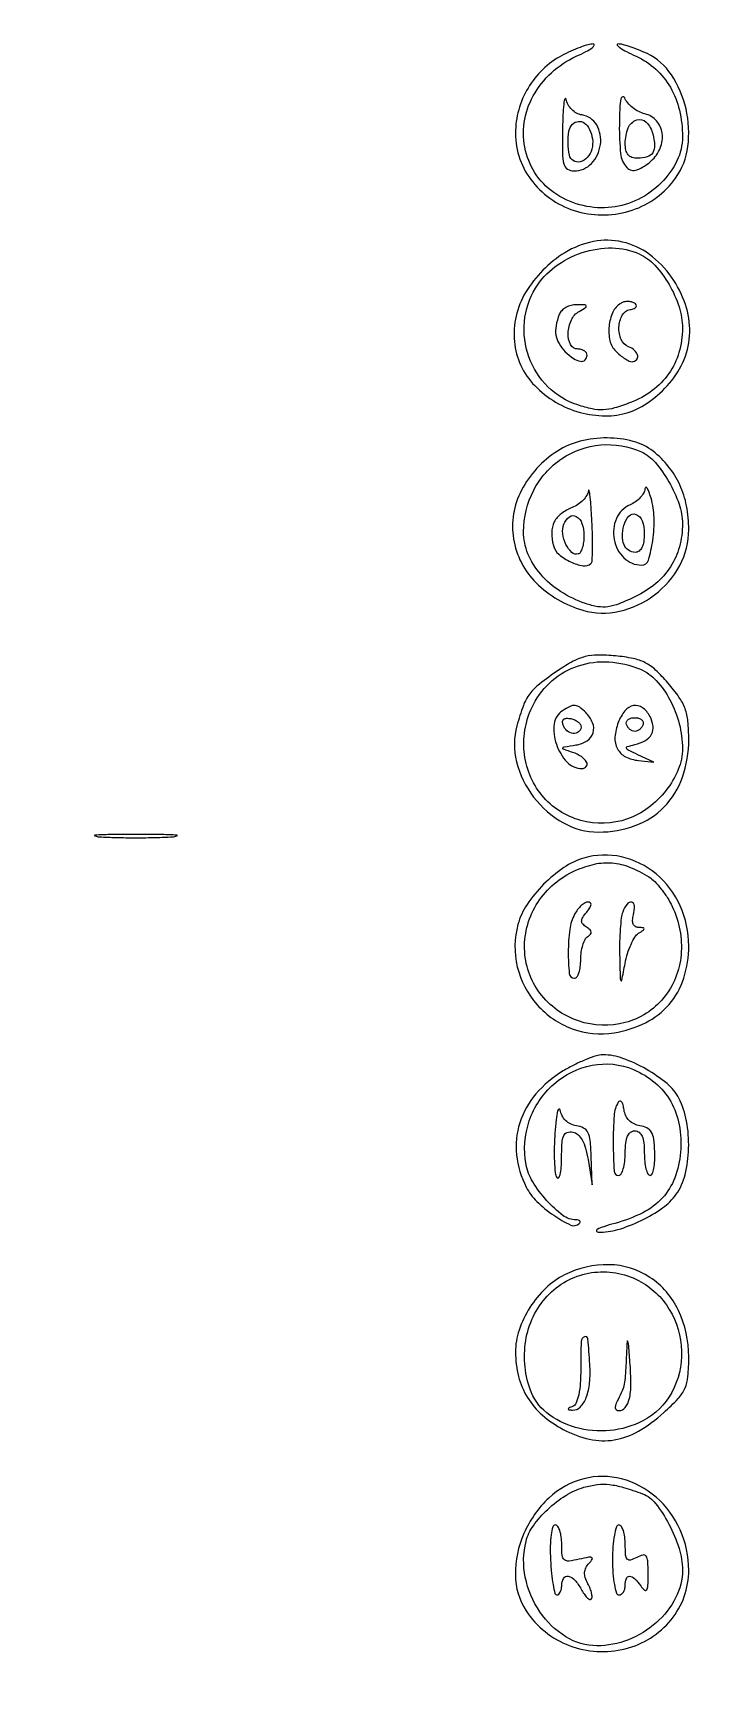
# Model space of a CAD drawing. Extents: x 24 to 1546, y 0 to 2379.
# Drawn here: x 713.8 to 819.2, y 1345.1 to 1605.7 of the extents above; entities that cross this region are included whole.
import ezdxf

# ---------------------------------------------------------------- set-up
doc = ezdxf.new("R2010")
doc.units = 0
doc.header["$MEASUREMENT"] = 0
doc.layers.get('0').update_dxf_attribs({"linetype": 'CONTINUOUS'})

msp = doc.modelspace()

# ---------------------------------------------------------------- linework, layer by layer
for points in [[(339.46395, 1554.999339, -0.000003), (282.698834, 1555.153426, -0.227171)], [(465.537864, 1516.025958, 0.00052), (514.769083, 1516.135333, 0.000015), (559.321584, 1516.282001, 0.198049), (559.82472, 1516.491386, 0.666901), (559.738404, 1516.700818, 0.000016), (515.705282, 1516.855093, 0.000528), (466.942902, 1516.972909, 0.000315)], [(302.225653, 1186.047247, -0.000033), (424.8983, 1186.005815, -0.00004), (547.358432, 1185.946715, -0.198766), (549.570127, 1185.029873, 0.173075), (550.291384, 1184.687988, 0.041462), (551.637301, 1184.66509, 0.032602), (553.458309, 1184.905106, 0.015424), (555.767481, 1185.438663, -0.015869), (557.807001, 1185.908001, -0.024071), (559.607074, 1186.173274, -0.020949), (561.040309, 1186.254036, -0.263779), (561.498073, 1186.003118, -0.135735), (561.786806, 1185.013027, -0.000274), (562.006269, 1168.617677, -0.002149), (562.133706, 1153.69362, -0.00668)], [(536.964378, 1344.75, -0.007776), (537.04848, 1348.514513, -0.158293), (537.436324, 1349.570881, -0.329465), (538.237721, 1349.791309, -0.030831), (540.213208, 1348.885894, 0.137609), (542.642006, 1348.348128, 0.052712), (546.088408, 1348.907592, 0.045261), (550.043211, 1350.381377, 0.034371), (554.070129, 1352.665107, -0.030398), (555.680958, 1353.595608, -0.029854), (557.402314, 1354.33021, -0.031258), (558.985756, 1354.787546, -0.090865), (560.119559, 1354.83002), (562.398891, 1354.5), (562.25368, 1296, 0.000011), (562.194109, 1271.777433, 0.000011), (562.135194, 1247.372216, 0.000011), (562.084427, 1225.948068, 0.000042)], [(669.79548, 1002.302636, -0.00002), (669.596685, 899.530331, -0.000025), (669.388942, 796.915146, -0.198373)]]:
    msp.add_lwpolyline(points, format="xyb")
for points in [[(796.984398, 1602.136905, 0.069752), (794.024116, 1599.977174, 0.066067), (791.708497, 1597.050013, 0.065883), (790.231555, 1593.612063, 0.068654), (789.727273, 1589.956717, 0.171216), (792.438567, 1582.271051, 0.156002), (799.477598, 1577.629044, 0.150327), (808.112394, 1577.844329, 0.158475), (814.921162, 1582.889282, 0.123466), (816.85389, 1587.827033, 0.088459), (816.561907, 1593.773607, 0.090187), (814.254273, 1599.150419, 0.136446), (810.429716, 1602.466328, 0.015067), (809.093416, 1603.051793, 0.016014), (807.750903, 1603.543033, 0.015792), (806.572615, 1603.891023, 0.068072), (805.848871, 1603.978038, 0.594406), (805.748674, 1603.786478, 0.096756), (806.132437, 1603.401317, 0.030443), (807.180292, 1602.782514, 0.011603), (808.708363, 1602.045572, -0.077351), (811.797994, 1600.018909, -0.078677), (814.104628, 1597.159613, -0.073699), (815.520633, 1593.558686, -0.056944), (816, 1589.363191, -0.113627), (815.135401, 1585.607776, -0.083917), (812.649065, 1582.125139, -0.080043), (809.024237, 1579.517583, -0.088131), (804.881365, 1578.290096, -0.171307), (796.220949, 1580.291213, -0.195529), (791.318361, 1587.184513, -0.186874), (792.510357, 1595.801277, -0.160794), (799.27066, 1602.03618, 0.012863), (800.797476, 1602.777213, 0.035895), (801.812423, 1603.398558, 0.135808), (802.116008, 1603.774178, 0.535341), (801.984398, 1603.978038, 0.074279), (801.179018, 1603.869634, 0.017687), (799.890463, 1603.446264, 0.017802), (798.429578, 1602.848458, 0.016751)], [(797.136182, 1590.75, 0.006847), (797.110538, 1586.791485, 0.063678), (797.33914, 1585.100851, 0.184859), (797.915542, 1584.305593, 0.145522), (798.943296, 1584, 0.206228), (801.666775, 1585.173214, 0.155057), (803.100623, 1588.144357, 0.167255), (802.507483, 1591.237126, 0.22919), (800.202646, 1592.811493, -0.08543), (799.350037, 1593.093207, -0.073843), (798.591429, 1593.654479, -0.072392), (798.016246, 1594.424017, -0.076495), (797.697675, 1595.311493, 0.677351), (797.526309, 1595.344117, 0.111893), (797.357296, 1594.874313, 0.019238), (797.216957, 1593.207682, 0.006341)], [(806.070285, 1591.218615, 0.028183), (806.273022, 1586.73259, 0.157545), (807.228471, 1584.558328, 0.313819), (808.819225, 1584.175665, 0.091116), (811.084578, 1585.576542, 0.111569), (812.514652, 1587.609589, 0.131734), (812.815924, 1589.935077, 0.149178), (811.918552, 1591.895392, 0.155149), (810.092637, 1592.98367, -0.06229), (809.11446, 1593.345243, -0.048901), (808.165559, 1593.961801, -0.050238), (807.385137, 1594.725124, -0.081079), (806.912922, 1595.523216, 0.389653), (806.599856, 1595.676463, 0.279342), (806.321604, 1595.370564, 0.037533), (806.142222, 1593.861011, 0.008014)], [(801.837492, 1589.034762, -0.103012), (801.742226, 1587.452524, -0.116182), (801.017708, 1586.116039, -0.149487), (799.924851, 1585.452107, -0.203421), (798.797746, 1585.625, -0.211037), (798.214511, 1586.475228, -0.041534), (798.021014, 1588.360823, -0.042569), (798.148053, 1590.287349, -0.15996), (798.6875, 1591.354167, -0.171073), (799.622661, 1591.801907, -0.187749), (800.58959, 1591.541044, -0.128388), (801.393679, 1590.548177, -0.070161)], [(811.335131, 1589.826459, -0.048744), (811.621164, 1588.035433, -0.156265), (811.326853, 1586.878318, -0.183367), (810.457146, 1586.218532, -0.071697), (808.940983, 1586, -0.079435), (808.060869, 1586.140711, -0.140886), (807.457962, 1586.550535, -0.122101), (807.111258, 1587.26669, -0.052012), (807, 1588.333333, -0.095696), (807.470492, 1590.769086, -0.217714), (808.79819, 1592.032103, -0.291126), (810.295651, 1591.673747, -0.129094)], [(797.5, 1571.13944, 0.119486), (791.315243, 1564.882843, 0.160478), (789.560016, 1557.162058, 0.170133), (792.751634, 1550.234757, 0.135567), (799.884992, 1546.030968, 0.062284), (803.865586, 1545.475596, 0.082196), (807.48192, 1546.021435, 0.079665), (810.812711, 1547.725216, 0.054665), (813.950015, 1550.595852, 0.084448), (816.271495, 1554.36503, 0.091017), (817.137184, 1558.592016, 0.08708), (816.455866, 1563.003029, 0.069874), (814.292059, 1567.300059, 0.083017), (810.801798, 1570.88751, 0.102531), (806.56894, 1572.824315, 0.104827), (801.989369, 1572.897077, 0.090325)], [(809.202947, 1570.95154, -0.100031), (811.664637, 1569.165745, -0.054376), (813.89031, 1566.146033, -0.053293), (815.46881, 1562.611624, -0.078797), (815.996262, 1559.264024, -0.071488), (815.443998, 1555.448056, -0.081176), (813.84297, 1552.120577, -0.080467), (811.251899, 1549.454027, -0.068697), (807.812518, 1547.566201, -0.020013), (805.306033, 1546.722238, -0.060274), (803.52938, 1546.427561, -0.064815), (801.805949, 1546.575252, -0.025856), (799.514417, 1547.201163, -0.116193), (794.8366, 1550.067133, -0.111157), (791.837879, 1554.762514, -0.110582), (791.131246, 1560.310659, -0.113993), (792.875233, 1565.56286, -0.096054), (795.942637, 1568.928171, -0.080518), (800.234354, 1571.159579, -0.081896), (804.939833, 1571.896513, -0.105417)], [(796.606989, 1561.418213, 0.045963), (796.108073, 1559.646859, 0.086757), (796.093863, 1558.166874, 0.093967), (796.576264, 1556.848868, 0.061866), (797.571429, 1555.571429, 0.044802), (798.838806, 1554.51288, 0.11074), (799.954346, 1554.05989, 0.231247), (800.682651, 1554.276715, 0.209731), (801, 1555, 0.148195), (800.884432, 1555.381354, 0.098894), (800.559375, 1555.70625, 0.082425), (800.073457, 1555.925306, 0.064853), (799.5, 1556, -0.287667), (798.387528, 1556.697787, -0.123773), (798.017432, 1558.48596, -0.097904), (798.521407, 1560.568899, -0.1539), (799.75, 1561.919901, 0.008194), (800.795414, 1562.551966, 0.356231), (800.872477, 1562.779784, 0.30136), (800.660895, 1562.933126, 0.006885), (799.356989, 1562.969591, 0.068498), (798.492368, 1562.86306, 0.06365), (797.665184, 1562.526417, 0.067789), (796.99871, 1562.020808, 0.105391)], [(806.281538, 1563.174, 0.147386), (805.051877, 1561.784807, 0.082274), (804.449298, 1559.587996, 0.08175), (804.585869, 1557.299366, 0.1416), (805.499101, 1555.643756, 0.025738), (806.196584, 1555.014608, 0.028471), (806.932772, 1554.482853, 0.029545), (807.606129, 1554.10661, 0.113096), (808.071429, 1554, 0.198283), (808.774644, 1554.290284, 0.26207), (808.959422, 1554.944653, 0.150938), (808.470142, 1555.766445, 0.092199), (807.5, 1556.361626, -0.204487), (806.359747, 1557.466895, -0.110536), (806.008716, 1559.425016, -0.11413), (806.527935, 1561.300585, -0.223048), (807.75, 1562.200137, 0.041031), (808.386825, 1562.381636, 0.151732), (808.712966, 1562.635189, 0.288626), (808.726317, 1562.92012, 0.12391), (808.452254, 1563.207478, 0.08462), (807.968108, 1563.408571, 0.060137), (807.382411, 1563.470123, 0.059253), (806.788954, 1563.390248, 0.075497)], [(796.336588, 1539.939775, 0.12992), (790.677093, 1533.774535, 0.161928), (789.420737, 1526.144364, 0.159612), (792.98638, 1519.201267, 0.125785), (800.321747, 1514.907724, 0.125986), (806.083125, 1514.74263, 0.107388), (811.607541, 1517.316214, 0.107005), (815.580377, 1521.960074, 0.124254), (817, 1527.584456, 0.047413), (816.645572, 1531.313755, 0.059545), (815.592387, 1534.619137, 0.061854), (813.831925, 1537.484371, 0.057507), (811.385121, 1539.911704, 0.102859), (808.2487, 1541.471584, 0.063751), (804.154059, 1542.003553, 0.061929), (799.913308, 1541.484312, 0.081232)], [(809.533156, 1539.802939, -0.109817), (811.739318, 1538.138703, -0.046478), (813.883992, 1535.088789, -0.04616), (815.477578, 1531.593053, -0.084064), (816, 1528.507719, -0.065893), (815.520938, 1524.888338, -0.077439), (814.118691, 1521.729336, -0.076133), (811.798179, 1519.106435, -0.060995), (808.625003, 1517.060513, -0.017075), (806.026921, 1515.910569, -0.060583), (804.269985, 1515.440308, -0.077224), (802.684859, 1515.461915, -0.040243), (800.764315, 1515.948661, -0.060528), (796.815947, 1517.853827, -0.072115), (793.694794, 1520.560818, -0.079377), (791.692714, 1523.7976, -0.099203), (791, 1527.254625, -0.120216), (792.591213, 1533.777137, -0.124908), (796.994358, 1538.726163, -0.127852), (803.135632, 1540.904421, -0.129225)], [(801.19268, 1533.725249, -0.106227), (800.94584, 1532.979898, -0.057951), (800.362288, 1532.207854, -0.053888), (799.554677, 1531.527456, -0.057343), (798.636385, 1531.051853, 0.072805), (796.91058, 1530.089512, 0.114948), (795.839246, 1528.785832, 0.112177), (795.439021, 1527.118392, 0.067082), (795.687889, 1525.085513, 0.153688), (796.551635, 1523.710166, 0.064986), (798.400846, 1522.511141, 0.067885), (800.375857, 1521.878713, 0.244646), (801.597297, 1522.263964, 0.18638), (801.785477, 1522.68892, 0.006768), (801.848181, 1524.490019, 0.011584), (801.844054, 1526.65814, 0.007779), (801.743406, 1529.13406, 0.004222), (801.592473, 1531.466224, 0.011578), (801.433936, 1533.108672, 0.045037), (801.300705, 1533.735611, 0.814484)], [(810.085953, 1533.987128, -0.11818), (809.89018, 1533.335891, -0.056108), (809.364311, 1532.628694, -0.0511), (808.617014, 1531.976962, -0.050455), (807.75, 1531.487128, 0.190133), (805.607288, 1529.327983, 0.149768), (805.247696, 1526.025859, 0.152521), (806.797446, 1523.131305, 0.196606), (809.563321, 1522, 0.329861), (810.638417, 1522.79586, 0.038743), (811.326172, 1525.887948, 0.041212), (811.539196, 1529.492069, 0.066749), (811.060988, 1532.519974, 0.014515), (810.711424, 1533.578477, 0.059711), (810.407825, 1534.180211, 0.419503), (810.215117, 1534.21724, 0.231367)], [(810, 1527, -0.034471), (809.911506, 1525.717936, -0.075983), (809.631944, 1524.779412, -0.1147), (809.180202, 1524.208724, -0.169807), (808.583333, 1524, -0.152731), (807.53099, 1524.329128, -0.141724), (806.816182, 1525.207693, -0.105017), (806.550733, 1526.572153, -0.05923), (806.779388, 1528.25, -0.120697), (807.568874, 1529.715992, -0.311198), (808.68045, 1529.97998, -0.218582), (809.662474, 1528.967589, -0.08515)], [(800.5, 1526.666667, -0.031369), (800.434729, 1525.627323, -0.042789), (800.238265, 1524.709896, -0.049472), (799.95241, 1524.024922, -0.203501), (799.608986, 1523.75, -0.261349), (798.589618, 1523.99699, -0.093285), (797.668692, 1525.244831, -0.080062), (797.162629, 1526.940851, -0.124791), (797.341379, 1528.447235, -0.142013), (798.212197, 1529.596203, -0.296623), (799.285566, 1529.664344, -0.18597), (800.191519, 1528.566092, -0.080675)], [(796.5, 1505.464806, 0.015035), (793.486855, 1503.281737, 0.067715), (791.963197, 1501.736957, 0.073677), (790.970472, 1499.903271, 0.01976), (789.958071, 1496.738406, 0.130024), (789.892888, 1491.065283, 0.10204), (792.581486, 1485.506347, 0.101711), (797.259513, 1481.451082, 0.128283), (802.782119, 1480.003738, 0.088017), (808.58107, 1481.025705, 0.112488), (813.123719, 1483.96347, 0.110632), (815.995494, 1488.622991, 0.082998), (816.996262, 1494.58339, 0.024413), (816.858898, 1497.438119, 0.064219), (816.402307, 1499.431595, 0.064773), (815.457492, 1501.234135, 0.025171), (813.722015, 1503.45885, 0.025707), (811.768142, 1505.497306, 0.069786), (810.138284, 1506.650654, 0.06995), (808.256286, 1507.309648, 0.025918), (805.472015, 1507.717122, 0.023355), (802.668782, 1507.848381, 0.061588), (800.677329, 1507.602323, 0.062794), (798.828087, 1506.882136, 0.025036)], [(809.377227, 1505.615744, -0.109846), (811.889145, 1503.842883, -0.062524), (814.036437, 1500.786878, -0.058349), (815.502058, 1497.019881, -0.063706), (816, 1493.127647, -0.098601), (815.347582, 1489.85145, -0.068034), (813.433079, 1486.576362, -0.065648), (810.619918, 1483.822003, -0.077259), (807.332082, 1482.070345, -0.152051), (800.00082, 1481.824542, -0.155117), (793.893456, 1485.791565, -0.150687), (791.086444, 1492.662653, -0.142442), (792.548549, 1500.093882, -0.095857), (795.506218, 1503.839569, -0.098879), (799.6176, 1506.161867, -0.095524), (804.427007, 1506.773931, -0.083164)], [(797.125, 1499.098416, 0.226751), (795.822403, 1497.021669, 0.110264), (796.159615, 1493.834229, 0.106916), (797.83768, 1491.022474, 0.207845), (800.19113, 1490, 0.229751), (800.868724, 1490.328707, 0.305557), (800.918187, 1490.992553, 0.118379), (800.092136, 1491.871501, 0.064067), (798.75, 1492.524458, -0.005242), (797.279031, 1493.037062, -0.430138), (797.191879, 1493.236185, -0.256558), (797.413556, 1493.411322, -0.003228), (799.25, 1493.707512, 0.105922), (800.998284, 1494.374585, 0.176749), (801.934635, 1495.618268, 0.172164), (801.862625, 1497.198966, 0.100054), (800.8, 1498.8, 0.034834), (799.833855, 1499.640149, 0.142221), (799.114404, 1499.913889, 0.133149), (798.333109, 1499.768715, 0.029052)], [(805.897347, 1497.25, 0.073886), (805.386134, 1494.944771, 0.14143), (805.77852, 1493.106261, 0.153785), (807.053744, 1491.858911, 0.092613), (809.102128, 1491.259963), (811.5, 1491.019926), (809, 1492.162283, -0.006318), (807.451872, 1492.893475, -0.206628), (807.18802, 1493.200826, -0.417957), (807.324854, 1493.45742, -0.015361), (808.5, 1493.768002, 0.069823), (810.167769, 1494.40928, 0.143086), (811.144162, 1495.396172, 0.157805), (811.381688, 1496.681192, 0.090533), (810.895041, 1498.196118, 0.109894), (809.710629, 1499.57324, 0.210185), (808.316287, 1499.895661, 0.177389), (806.955894, 1499.083486, 0.079093)], [(800.052821, 1496.5, -0.222662), (799.657365, 1495.760286, -0.193087), (798.800731, 1495.532228, -0.144703), (797.825283, 1495.95468, -0.139121), (797.218166, 1496.845503, -0.095591), (797.147553, 1497.380834, -0.209098), (797.33175, 1497.741918, -0.165894), (797.766066, 1497.904421, -0.058438), (798.437653, 1497.845503, -0.055333), (799.071665, 1497.63905, -0.067404), (799.600154, 1497.307742, -0.080237), (799.947923, 1496.908094, -0.153371)], [(809.808333, 1496.925, -0.073624), (809.600259, 1496.514089, -0.066918), (809.276198, 1496.165781, -0.070382), (808.889952, 1495.930417, -0.102038), (808.5, 1495.85, -0.102038), (808.110048, 1495.930417, -0.070382), (807.723802, 1496.165781, -0.066918), (807.399741, 1496.514089, -0.073624), (807.191667, 1496.925, -0.159683), (807.189601, 1497.333474, -0.143818), (807.428177, 1497.684219, -0.107546), (807.888977, 1497.920344, -0.064908), (808.5, 1498, -0.064908), (809.111023, 1497.920344, -0.107546), (809.571823, 1497.684219, -0.143818), (809.810399, 1497.333474, -0.159683)], [(724.25, 1479.261012, 0.009864), (726.867693, 1479.148534, 0.005804), (730, 1479.112174, 0.005804), (733.132307, 1479.148534, 0.009864), (735.75, 1479.261012, 0.061613), (736.448108, 1479.39219, 0.829596), (736.432813, 1479.51584, 0.013058), (734.123307, 1479.600303, 0.002611), (730, 1479.621831, 0.002611), (725.876693, 1479.600303, 0.013058), (723.567187, 1479.51584, 0.829596), (723.551892, 1479.39219, 0.061613)], [(800.5, 1475.917683, 0.077916), (797.336594, 1474.423691, 0.047991), (794.161303, 1471.788844, 0.048099), (791.557373, 1468.608774, 0.08032), (790.119798, 1465.471704, 0.126977), (790.007955, 1458.81474, 0.123176), (793.120941, 1452.848656, 0.123642), (798.664809, 1449.066272, 0.128514), (805.25427, 1448.424669, 0.076169), (810.183753, 1450.007021, 0.100027), (813.90287, 1452.905639, 0.100352), (816.196644, 1457.012847, 0.077117), (816.993411, 1462.099962, 0.106466), (815.647856, 1468.391297, 0.113132), (811.844906, 1473.413212, 0.11924), (806.413356, 1476.104222, 0.127773)], [(810.717986, 1472.944047, -0.059896), (811.629532, 1472.210082, -0.026049), (812.657955, 1471.040261, -0.025323), (813.634098, 1469.66843, -0.030719), (814.399595, 1468.28823, -0.132849), (815.784829, 1460.71098, -0.15195), (813.028054, 1453.906433, -0.158209), (807.009691, 1450.04495, -0.145614), (799.64571, 1450.284763, -0.152686), (793.57379, 1454.66354, -0.15671), (791.156008, 1461.67433, -0.152058), (793.250593, 1468.942, -0.142819), (799.143801, 1473.953019, -0.049676), (802.187052, 1474.967201, -0.077496), (804.93816, 1475.153815, -0.074812), (807.6841, 1474.492595, -0.043177)], [(799.035184, 1467.065741, 0.090233), (798.269345, 1464.68656, 0.031997), (798.027317, 1461.104667, 0.026043), (798.191332, 1457.73111, 0.385031), (799, 1457, 0.251914), (799.384097, 1457.206632, 0.064068), (799.70625, 1457.863914, 0.049716), (799.9272, 1458.81438, 0.032276), (800, 1459.940983, -0.034659), (800.081612, 1461.116908, -0.039456), (800.325112, 1462.218982, -0.043218), (800.680702, 1463.102316, -0.137897), (801.106763, 1463.565983, 0.070887), (801.536584, 1463.924439, 0.218044), (801.647518, 1464.277075, 0.178389), (801.457931, 1464.643337, 0.046661), (800.921065, 1465.048785, -0.061635), (800.320772, 1465.530939, -0.196886), (800.132901, 1465.998325, -0.143817), (800.303318, 1466.564692, -0.028701), (800.936747, 1467.423785, 0.028886), (801.434399, 1468.099252, 0.109936), (801.616917, 1468.586783, 0.262056), (801.503319, 1468.876772, 0.172906), (801.157628, 1469, 0.135767), (800.667369, 1468.864378, 0.04986), (800.085665, 1468.431812, 0.044832), (799.511622, 1467.805836, 0.040309)], [(806.606989, 1467.418213, 0.061586), (806.37805, 1466.49624, 0.011904), (806.212084, 1464.782913, 0.012501), (806.115535, 1462.762845, 0.011252), (806.114999, 1460.668213, 0.000693), (806.201987, 1456.988189, 0.13945), (806.309716, 1456.642544, 0.671409), (806.446894, 1456.669069, 0.001603), (806.974511, 1459.354157, -0.027805), (807.361852, 1460.894104, -0.030412), (807.908779, 1462.33481, -0.031893), (808.523931, 1463.495387, -0.114276), (809.109512, 1464.088844, 0.010165), (809.86411, 1464.588472, 0.239159), (809.982359, 1464.806932, 0.397631), (809.85378, 1464.950523, 0.018094), (809.133369, 1464.984687, -0.129652), (808.597117, 1465.132562, -0.163283), (808.259425, 1465.517469, -0.115108), (808.153114, 1466.147236, -0.048489), (808.289749, 1467, 0.06672), (808.460482, 1468.386353, 0.341547), (808.010363, 1468.955723, 0.30852), (807.287207, 1468.687713, 0.062823)], [(797.244751, 1442.43073, 0.080214), (792.938751, 1438.803677, 0.100817), (790.398925, 1434.260235, 0.104633), (789.891881, 1429.220472, 0.092516), (791.416927, 1424.160646, 0.079826), (793.07894, 1421.912299, 0.043209), (795.742032, 1419.720816, 0.041053), (798.414385, 1418.190271, 0.315776), (799.759597, 1418.426264, 0.127121), (799.887855, 1418.643909, 0.258618), (799.844628, 1418.831465, 0.158261), (799.622295, 1418.960012, 0.052622), (799.243392, 1419, -0.165318), (797.180928, 1419.701087, -0.045687), (794.633666, 1422.05825, -0.046158), (792.436459, 1425.005775, -0.09097), (791.392108, 1427.723421, -0.130686), (791.904955, 1434.598795, -0.128764), (795.763605, 1440.355909, -0.134333), (801.802141, 1443.326202, -0.147519), (808.276179, 1442.657965, -0.076573), (811.701919, 1440.564093, -0.087902), (814.151774, 1437.619664, -0.085033), (815.494783, 1433.928548, -0.066435), (815.693905, 1429.660965, -0.067882), (814.777887, 1425.595298, -0.097207), (812.848606, 1422.455365, -0.090084), (809.750833, 1420.118242, -0.051078), (805.34742, 1418.437641, 0.011334), (803.614216, 1417.929486, 0.043615), (802.578923, 1417.497815, 0.378722), (802.482254, 1417.244477, 0.304139), (802.729764, 1417.067494, 0.080105), (805.819265, 1417.470173, 0.040437), (809.490614, 1418.895441, 0.040475), (812.862782, 1420.880499, 0.084973), (815.012895, 1423.01811, 0.095687), (816.421658, 1426.106266, 0.052385), (816.9733, 1430.244706, 0.051354), (816.651373, 1434.541893, 0.075105), (815.433683, 1438.128243, 0.101005), (813.580047, 1440.427151, 0.042629), (810.303981, 1442.695871, 0.042591), (806.629813, 1444.404757, 0.086204), (803.5, 1444.968578, 0.078202), (802.455321, 1444.810865, 0.019878), (800.837521, 1444.228242, 0.019774), (799.020616, 1443.406017, 0.018859)], [(795.9403, 1432.650762, 0.012874), (795.825429, 1430.32673, 0.016419), (795.845153, 1428.181702, 0.014412), (795.97079, 1426.411424, 0.117671), (796.234687, 1425.650762, 0.499304), (796.511067, 1425.629602, 0.122834), (796.758058, 1426.108013, 0.041239), (796.928537, 1427.238229, 0.015935), (796.984687, 1428.823324, -0.013806), (797.056716, 1431.134694, -0.089677), (797.32969, 1432.261679, -0.211054), (797.87138, 1432.754583, -0.128276), (798.75, 1432.813642, -0.137011), (799.557659, 1432.413117, -0.083337), (800.225389, 1431.573425, -0.059255), (800.754343, 1430.276104, -0.027263), (801.142939, 1428.490318), (801.785878, 1424.5), (801.642939, 1429, 0.016115), (801.485151, 1431.462857, 0.088987), (801.127404, 1432.737072, 0.158587), (800.453161, 1433.438312, 0.087494), (799.311493, 1433.811493, -0.07637), (798.387295, 1434.09114, -0.082016), (797.614812, 1434.630968, -0.081872), (797.055906, 1435.391409, -0.075751), (796.751793, 1436.311493, 0.50953), (796.563784, 1436.404712, 0.221118), (796.3603, 1436.138912, 0.027555), (796.134528, 1434.766533, 0.008205)], [(805.899109, 1437.5, 0.118161), (805.245923, 1435.418156, 0.01832), (805.105983, 1431.068369, 0.0125), (805.235446, 1426.677188, 0.398347), (805.950565, 1426, 0.270746), (806.354825, 1426.236219, 0.055522), (806.691729, 1427.028125, 0.044478), (806.923805, 1428.158979, 0.028386), (807, 1429.5, -0.025511), (807.081893, 1431.104033, -0.075863), (807.357143, 1432.166667, -0.129352), (807.830552, 1432.773926, -0.164293), (808.5, 1433, -0.164293), (809.169448, 1432.773926, -0.129352), (809.642857, 1432.166667, -0.075863), (809.918107, 1431.104033, -0.025511), (810, 1429.5, 0.024285), (810.065185, 1428.158715, 0.038669), (810.264406, 1427.028125, 0.045562), (810.551936, 1426.222419, 0.292149), (810.900107, 1426, 0.310152), (811.239477, 1426.232918, 0.042632), (811.491714, 1427.101562, 0.036747), (811.642586, 1428.312689, 0.022624), (811.650107, 1429.75, 0.023334), (811.479799, 1431.710175, 0.097586), (811.100314, 1432.825784, 0.147709), (810.418961, 1433.467003, 0.080267), (809.311493, 1433.811493, -0.074957), (808.380433, 1434.090363, -0.086339), (807.622821, 1434.62315, -0.086336), (807.08964, 1435.380517, -0.074945), (806.810258, 1436.311493, 0.031155), (806.649527, 1437.087549, 0.097191), (806.413608, 1437.563376, 0.272099), (806.152601, 1437.669263, 0.225091)], [(797.46469, 1410.356295, 0.076174), (794.497932, 1408.25967, 0.059216), (791.993841, 1405.196021, 0.059807), (790.300677, 1401.668136, 0.082184), (789.727273, 1398.203149, 0.062288), (790.205491, 1394.37929, 0.076217), (791.610097, 1391.066061, 0.07494), (793.966034, 1388.28434, 0.057748), (797.245592, 1386.025642, 0.066601), (801.386, 1384.491983, 0.097204), (805.263435, 1384.383623, 0.09081), (809.082986, 1385.764822, 0.051698), (813.059665, 1388.672869, 0.020307), (815.328379, 1390.896309, 0.083593), (816.391729, 1392.491101, 0.084505), (816.868426, 1394.337476, 0.021017), (817, 1397.466324, 0.109933), (815.379026, 1404.749807, 0.138264), (810.877754, 1409.957602, 0.142856), (804.443155, 1411.944267, 0.120282)], [(809.093882, 1409.451451, -0.138889), (813.936132, 1404.910828, -0.128434), (815.861838, 1398.363405, -0.132169), (814.322223, 1391.853425, -0.150751), (809.769035, 1387.380563, -0.096107), (804.60485, 1385.864084, -0.092011), (799.163363, 1386.352441, -0.100356), (794.63526, 1388.669987, -0.141501), (792.028541, 1392.347971, -0.131901), (791.432497, 1400.482624, -0.149892), (795.077322, 1407.370381, -0.161982), (801.697951, 1410.694707, -0.156615)], [(800, 1395.75, -0.016426), (799.921232, 1393.353033, -0.034218), (799.671445, 1391.501636, -0.043308), (799.284682, 1390.201196, -0.205738), (798.75, 1389.662281, 0.011535), (798.137159, 1389.398397, 0.276998), (798.035735, 1389.250365, 0.394284), (798.130546, 1389.135699, 0.015968), (798.714816, 1389.078947, 0.223661), (799.926178, 1389.556029, 0.099423), (800.855835, 1391.047664, 0.067474), (801.390233, 1393.389016, 0.037679), (801.432206, 1396.317107, 0.008784), (801.120539, 1400.276446, 0.499097), (800.578101, 1400.608141, 0.298947), (800.065678, 1399.879314, 0.007952)], [(807.180248, 1397.75, -0.003063), (807.00277, 1394.47601, -0.03133), (806.836342, 1393.128897, -0.056046), (806.523885, 1392.109924, -0.020474), (805.866204, 1390.75, 0.031306), (805.51298, 1389.977379, 0.110537), (805.43404, 1389.440665, 0.22016), (805.60896, 1389.126147, 0.158773), (805.996201, 1389, 0.229343), (807.004724, 1389.488278, 0.111519), (807.63825, 1390.810231, 0.058082), (807.889575, 1393.112296, 0.017613), (807.74006, 1396.62706, 0.001), (807.5086, 1399.523728, 0.095471), (807.396926, 1399.923964, 0.768914), (807.293552, 1399.902722, 0.002278)], [(800.5, 1378.276661, 0.126984), (794.977085, 1375.242369, 0.101337), (791.050207, 1369.669243, 0.104626), (789.708202, 1363.160527, 0.144718), (791.41797, 1357.484849, 0.158318), (798.19869, 1352.038155, 0.15315), (806.986084, 1351.521221, 0.160612), (814.201932, 1356.082304, 0.174082), (816.996262, 1363.884859, 0.104608), (815.647625, 1370.235088, 0.109358), (811.852649, 1375.379512, 0.115503), (806.429371, 1378.254033, 0.127475)], [(809.70912, 1375.906763, -0.139326), (811.780579, 1374.381313, -0.043788), (813.883475, 1371.112444, -0.043885), (815.477014, 1367.305465, -0.077331), (816, 1363.944209, -0.119566), (814.932843, 1359.545387, -0.092557), (811.897485, 1355.639153, -0.087994), (807.495968, 1352.940072, -0.093911), (802.534975, 1352, -0.140965), (797.64686, 1353.406042, -0.103917), (793.571221, 1357.33643, -0.098543), (791.270151, 1362.779025, -0.112838), (791.38956, 1368.415995, -0.094867), (792.539537, 1370.890264, -0.048846), (794.805138, 1373.463781, -0.047779), (797.632227, 1375.639138, -0.069406), (800.5, 1376.925902, -0.041051), (802.606541, 1377.355388, -0.057385), (804.526656, 1377.363887, -0.045574), (806.705603, 1376.919237, -0.016375)], [(795.242748, 1365.501756, 0.012776), (795.395428, 1363.393814, 0.020822), (795.644745, 1361.618106, 0.016045), (795.942629, 1360.242244, 0.343405), (796.25, 1360.001756, 0.191335), (796.536402, 1360.114742, 0.088435), (796.779688, 1360.441141, 0.068135), (796.944733, 1360.926063, 0.048036), (797, 1361.5, -0.134167), (797.300643, 1362.600234, -0.316822), (798.036328, 1362.93202, -0.167355), (799.057539, 1362.345147, -0.056602), (800.045837, 1360.914354, 0.027213), (800.509773, 1360.15049, 0.048718), (800.981031, 1359.588241, 0.071366), (801.389535, 1359.288285, 0.330355), (801.662041, 1359.328707, 0.208256), (801.787592, 1359.647898, 0.045105), (801.711365, 1360.24949, 0.039876), (801.487269, 1360.984595, 0.028955), (801.127824, 1361.761158, -0.045087), (800.718131, 1362.726717, -0.091173), (800.611973, 1363.542982, -0.103822), (800.805806, 1364.273328, -0.071939), (801.296804, 1364.975912, 0.041993), (801.797206, 1365.607993, 0.473052), (801.715201, 1365.874976, 0.14664), (801.208921, 1365.924683, 0.009533), (799.75, 1365.610056, -0.026023), (798.127771, 1365.315805, -0.212856), (797.424048, 1365.527377, -0.195597), (797.076976, 1366.205625, -0.021669), (797, 1367.980948, 0.031655), (796.926704, 1369.137496, 0.048899), (796.70412, 1370.113153, 0.062771), (796.379789, 1370.789056, 0.254815), (795.992748, 1371, 0.337709), (795.597864, 1370.698955, 0.033135), (795.342158, 1369.449185, 0.029924), (795.208942, 1367.693695, 0.015667)], [(805, 1365.5, 0.017105), (805.072146, 1363.39166, 0.027868), (805.29375, 1361.615625, 0.026982), (805.608967, 1360.292067, 0.332234), (806, 1360, 0.148195), (806.381354, 1360.115568, 0.098894), (806.70625, 1360.440625, 0.082425), (806.925306, 1360.926543, 0.064853), (807, 1361.5, -0.078374), (807.170626, 1362.581851, -0.335131), (807.672744, 1362.933691, -0.192174), (808.434819, 1362.597701, -0.036129), (809.439757, 1361.413274, 0.05093), (810.043669, 1360.742705, 0.472302), (810.380334, 1360.79242, 0.12767), (810.567648, 1361.425356, 0.008442), (810.6, 1363.341421, 0.012805), (810.548838, 1365.338853, 0.141728), (810.290491, 1366.086269, 0.311982), (809.777164, 1366.274574, 0.059611), (808.8, 1365.892963, -0.050181), (807.825508, 1365.491117, -0.294697), (807.318914, 1365.638068, -0.163965), (807.054976, 1366.279687, -0.016308), (807, 1367.964816, 0.031252), (806.927253, 1369.127569, 0.048363), (806.70625, 1370.108415, 0.061913), (806.38436, 1370.788726, 0.256724), (806, 1371, 0.332234), (805.608967, 1370.707933, 0.026982), (805.29375, 1369.384375, 0.027868), (805.072146, 1367.60834, 0.017105)]]:
    msp.add_lwpolyline(points, format="xyb", close=True)

doc.saveas('drawing.dxf')
